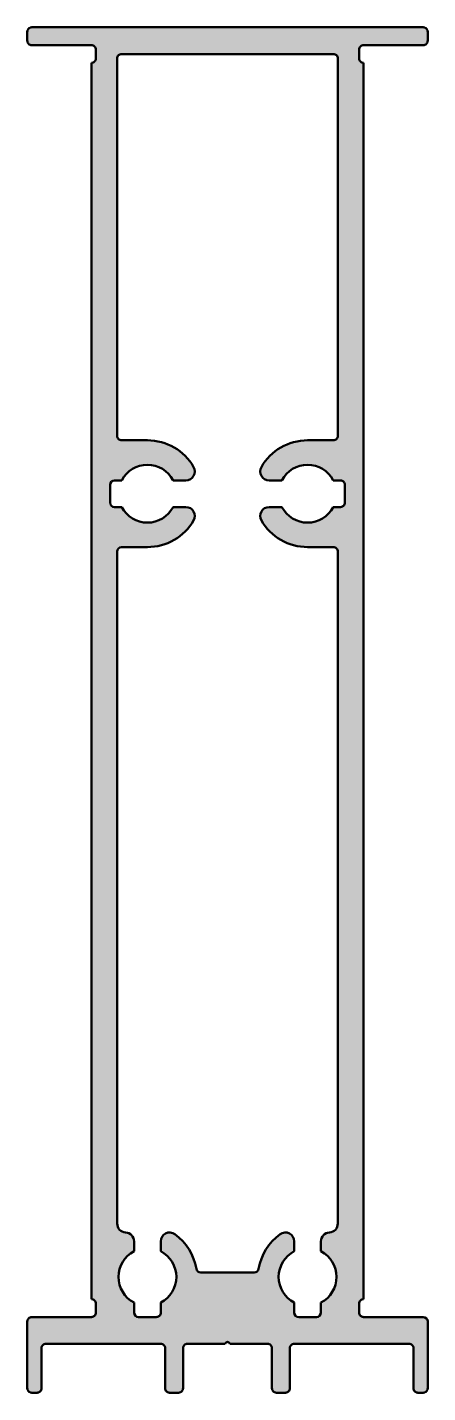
# Model space of a CAD drawing. Extents: x 0 to 45, y 0 to 153.
import ezdxf

# ---------------------------------------------------------------- set-up
doc = ezdxf.new("R2010")
doc.units = 0
doc.layers.add('0S-Alu contour', color=7, linetype='Continuous', lineweight=50)
doc.layers.add('0S-Alu hatch', color=252, linetype='Continuous', lineweight=25)

# ---------------------------------------------------------------- blocks, each defined once
blk = doc.blocks.new('322760__9153BC17_93C9_4B05_8D4E_DCC8A112B140_')
at = {"layer": '0S-Alu hatch'}
h = blk.add_hatch(color=256, dxfattribs=at)
edge = h.paths.add_edge_path()
edge.add_arc((0.499743717747325, 152.9002539934343), 0.4997552218142083, 89.97192987040273, 180.0280701296022)
edge.add_line((-1.14440917935e-05, 152.9000091552734), (-1.14440917969e-05, 151.9000091552734))
edge.add_arc((0.4997538991523682, 151.8997744985176), 0.4997653983338094, 179.973097692873, 270.0269023071254)
edge.add_line((0.4999885559081864, 151.4000091552734), (7.200000762939453, 151.4000091552734))
edge.add_ellipse((7.200253826158732, 150.9002622184927), major_axis=(-0.4997470008541423, 0), ratio=1, start_angle=179.9709864091, end_angle=270.02901359089617, ccw=False)
edge.add_line((7.700000762939455, 150.9000091552734), (7.700000762939453, 149.9000091552734))
edge.add_ellipse((7.200264932042545, 149.8997449861703), major_axis=(-0.499735900719108, 0), ratio=1, start_angle=89.9697124513807, end_angle=180.0302875486256, ccw=False)
edge.add_line((7.200000762939453, 149.4000091552734), (7.200000762939453, 10.50000381469726))
edge.add_ellipse((7.200259380651248, 10.00026243042143), major_axis=(-0.4997414511935646, 0), ratio=1, start_angle=179.9699121291298, end_angle=270.02965074043624, ccw=False)
edge.add_line((7.700000762939451, 10), (7.700000762939453, 9))
edge.add_ellipse((7.200259383528007, 8.999741379411445), major_axis=(-0.4997414463306633, 0), ratio=1, start_angle=89.97034892945231, end_angle=180.0296510705443, ccw=False)
edge.add_line((7.200000762939453, 8.5), (0.5, 8.5))
edge.add_arc((0.4997538726329473, 8.000246127367053), 0.4997539332414594, 89.9717819931233, 180.0282180068857)
edge.add_line((-1e-16, 7.999999999999993), (0, 0.5))
edge.add_arc((0.4997538726329475, 0.4997538726329475), 0.4997539332414595, 179.9717819931142, 270.0282180068775)
edge.add_line((0.500000000000007, -1e-16), (1.099998474121093, 0))
edge.add_arc((1.100245229137724, 0.499757057812596), 0.4997571187302295, 269.97171021468, 360.027852654887)
edge.add_line((1.600002288818359, 0.5000000000000006), (1.600002288818359, 5))
edge.add_ellipse((2.099743433240724, 5.000258855577634), major_axis=(-0.4997412114632789, 0), ratio=1, start_angle=-90.02967802619611, end_angle=0.029678026196506835, ccw=False)
edge.add_line((2.100002288818358, 5.499999999999999), (15.00000381469726, 5.5))
edge.add_ellipse((15.00025378765406, 5.000265223884457), major_axis=(-0.4997348386351813, 0), ratio=1, start_angle=179.9695914538225, end_angle=270.02865999107394, ccw=False)
edge.add_line((15.49998855590821, 4.999999999999995), (15.4999885559082, 0.5000000000000027))
edge.add_arc((15.99974879571116, 0.4997602398029581), 0.4997602973154854, 179.9725123264401, 270.0274876735648)
edge.add_line((15.99998855590821, -1e-16), (16.99998855590821, 0))
edge.add_arc((17.00024104720396, 0.4997475087042462), 0.4997475724883064, 269.9710520130114, 360.0289479869838)
edge.add_line((17.49998855590821, 0.4999999999999999), (17.49998855590821, 5))
edge.add_ellipse((17.99973606461242, 5.000252491295774), major_axis=(-0.4997475724882778, 0), ratio=1, start_angle=-90.0289479869914, end_angle=0.028947986983780538, ccw=False)
edge.add_line((17.9999885559082, 5.499999999999992), (22.25279152008711, 5.5))
edge.add_ellipse((22.50225448608403, 5.447618391059813), major_axis=(-0.2549031274016483, 0), ratio=1, start_angle=191.8585441902844, end_angle=348.1414558097193, ccw=False)
edge.add_line((22.75171745208094, 5.500000000000015), (26.99999618530273, 5.5))
edge.add_ellipse((27.0002486765985, 5.000252491295765), major_axis=(-0.4997475724882947, 0), ratio=1, start_angle=179.9710520130163, end_angle=270.0289479869902, ccw=False)
edge.add_line((27.49999618530273, 5.000000000000003), (27.49999618530273, 0.4999999999999992))
edge.add_arc((27.9997564251057, 0.4997602398029665), 0.4997602973154942, 179.9725123264401, 270.0274876735634)
edge.add_line((27.99999618530274, -6e-16), (28.99999618530273, 0))
edge.add_arc((29.00023594549978, 0.4997602398029484), 0.4997602973154756, 269.9725123264358, 360.0274876735598)
edge.add_line((29.49999618530273, 0.4999999999999936), (29.49999618530273, 4.999999999999993))
edge.add_ellipse((29.99974369400698, 5.000252491295753), major_axis=(-0.4997475724883098, 0), ratio=1, start_angle=-90.02894798698861, end_angle=0.028947986983780538, ccw=False)
edge.add_line((29.99999618530273, 5.5), (42.89998245239257, 5.499999999999999))
edge.add_ellipse((42.90023494368832, 5.000252491295747), major_axis=(-0.4997475724883115, 0), ratio=1, start_angle=179.9710520130163, end_angle=270.02894798698776, ccw=False)
edge.add_line((43.39998245239257, 5), (43.39998245239257, 0.4999999999999992))
edge.add_arc((43.89974269219552, 0.4997602398029598), 0.49976029731548, 179.9725123264401, 270.0274876735659)
edge.add_line((43.89998245239259, 6.9e-15), (44.49999618530274, 0))
edge.add_arc((44.50023594549977, 0.4997602398029607), 0.4997602973154879, 269.9725123264382, 360.0274876735598)
edge.add_line((44.99999618530273, 0.5000000000000075), (44.99999618530273, 8))
edge.add_arc((44.49999618530274, 8), 0.5, 0, 90)
edge.add_line((44.49999618530274, 8.5), (37.79998397827149, 8.5))
edge.add_ellipse((37.79972535768292, 8.999741379411425), major_axis=(-0.4997414463306446, 0), ratio=1, start_angle=-0.029651070544275626, end_angle=90.02965107055007, ccw=False)
edge.add_line((37.29998397827149, 9.000000000000007), (37.29998397827149, 10))
edge.add_ellipse((37.79972536055967, 10.00026243042146), major_axis=(-0.4997414511935327, 0), ratio=1, start_angle=-90.0296507404401, end_angle=0.030087870870318056, ccw=False)
edge.add_line((37.79998397827149, 10.50000381469726), (37.79996871948242, 149.4000091552734))
edge.add_ellipse((37.7997045503793, 149.8997449861703), major_axis=(-0.499735900719067, 0), ratio=1, start_angle=-0.03028754862560845, end_angle=90.03028754862157, ccw=False)
edge.add_line((37.29996871948243, 149.9000091552734), (37.29996871948241, 150.9000091552734))
edge.add_ellipse((37.79971565626313, 150.9002622184927), major_axis=(-0.4997470008541351, 0), ratio=1, start_angle=-90.02901359089492, end_angle=0.029013590887586815, ccw=False)
edge.add_line((37.7999687194824, 151.4000091552734), (44.49998092651369, 151.4000091552734))
edge.add_arc((44.50022068693057, 151.8997693948565), 0.4997602970957436, 269.9725123012203, 360.0274876987789)
edge.add_line((44.99998092651368, 151.9000091552734), (44.99998092651367, 152.9000091552734))
edge.add_arc((44.50023081695465, 152.9002590457144), 0.4997501720354699, 359.9713503486187, 450.0286496513795)
edge.add_line((44.49998092651367, 153.4000091552734), (0.4999885559082032, 153.4000091552734))
edge = h.paths.add_edge_path()
edge.add_ellipse((10.59972623696876, 149.900285207123), major_axis=(-0.4997240243971178, 0), ratio=1, start_angle=-90.03165068305941, end_angle=0.031650683058217055, ccw=False)
edge.add_line((10.60000228881836, 150.4000091552734), (34.39997482299804, 150.4000091552734))
edge.add_ellipse((34.400224713439, 149.9002590457144), major_axis=(-0.4997501720354982, 0), ratio=1, start_angle=179.9713503486188, end_angle=270.028649651377, ccw=False)
edge.add_line((34.89997482299806, 149.9000091552734), (34.89997482299805, 107.4999999999999))
edge.add_ellipse((34.39997482299805, 107.4999999999999), major_axis=(-0.4999999999999929, 0), ratio=1, start_angle=89.9999999999983, end_angle=180, ccw=False)
edge.add_line((34.39997482299804, 107), (31.49998855590777, 107))
edge.add_arc((31.49998855590776, 101), 6.000000000000028, 89.99999999999987, 149.9999999999997)
edge.add_arc((27.16986153698556, 103.5), 1.000000000000012, 149.9999999999994, 270.0000000000002)
edge.add_line((27.16986153698557, 102.5), (28.61684790724007, 102.5))
edge.add_ellipse((31.49998855590776, 101), major_axis=(-3.249999999999999, 0), ratio=1, start_angle=207.4864262503813, end_angle=332.51357374961873, ccw=False)
edge.add_line((34.38312920457546, 102.5), (35.19997787475585, 102.5))
edge.add_ellipse((35.19997787475585, 102), major_axis=(-0.5, 0), ratio=1, start_angle=180, end_angle=270.0000000000008, ccw=False)
edge.add_line((35.69997787475585, 102), (35.69997787475586, 100))
edge.add_ellipse((35.19997787475586, 100), major_axis=(-0.5, 0), ratio=1, start_angle=89.9999999999992, end_angle=180, ccw=False)
edge.add_line((35.19997787475585, 99.50000000000001), (34.38312920457546, 99.50000000000001))
edge.add_ellipse((31.49998855590776, 101), major_axis=(-3.249999999999999, 0), ratio=1, start_angle=27.486426250381214, end_angle=152.5135737496188, ccw=False)
edge.add_line((28.61684790724006, 99.50000000000001), (27.16986153698557, 99.50000000000001))
edge.add_arc((27.16986153698557, 98.50000000000001), 1.000000000000014, 90.00000000000018, 210)
edge.add_arc((31.49998855590777, 101), 5.999999999999999, 209.9999999999999, 269.9999999999998)
edge.add_line((31.49998855590776, 94.99999999999999), (34.39997482299804, 95))
edge.add_ellipse((34.39997482299805, 94.49999999999999), major_axis=(-0.5000000000000142, 0), ratio=1, start_angle=180, end_angle=270.00000000000165, ccw=False)
edge.add_line((34.89997482299806, 94.50000000000001), (34.89997482299806, 18.9974981299765))
edge.add_ellipse((33.89997482299806, 18.9974981299765), major_axis=(-1, 0), ratio=1, start_angle=92.86615905443182, end_angle=180, ccw=False)
edge.add_arc((33.99998092651368, 16.99999999999999), 1.000000000000009, 92.86615905443168, 180)
edge.add_line((32.99998092651367, 16.99999999999999), (32.99998092651368, 15.88313866400727))
edge.add_ellipse((31.49997711181641, 13), major_axis=(-3.249999999999998, 0), ratio=1, start_angle=117.486502058729, end_angle=242.5134979412711, ccw=False)
edge.add_line((32.99998092651368, 10.11686133599272), (32.99998092651368, 8.999999999999998))
edge.add_ellipse((32.49998092651368, 9), major_axis=(-0.5, 0), ratio=1, start_angle=90, end_angle=180, ccw=False)
edge.add_line((32.49998092651368, 8.5), (30.49998855590821, 8.5))
edge.add_ellipse((30.49998855590821, 8.999999999999996), major_axis=(-0.4999999999999965, 0), ratio=1, start_angle=0, end_angle=90, ccw=False)
edge.add_line((29.99998855590821, 8.999999999999995), (29.99998855590821, 10.11685339738951))
edge.add_ellipse((31.49997711181641, 13), major_axis=(-3.249999999999999, 0), ratio=1, start_angle=-62.51380117434849, end_angle=62.51380117434849, ccw=False)
edge.add_line((29.99998855590821, 15.88314660261049), (29.99998855590821, 17))
edge.add_arc((28.99998855590821, 17), 1.000000000000003, 0, 125.7186373481995)
edge.add_arc((31.91901524350011, 12.9405316607804), 6.000000000000011, 125.7186373481995, 170.6191787214493)
edge.add_ellipse((25.50594119472484, 14.00000381469725), major_axis=(-0.4999999999999912, 0), ratio=1, start_angle=90, end_angle=170.6191787214492, ccw=False)
edge.add_line((25.50594119472484, 13.50000381469726), (19.49403591709157, 13.50000381469726))
edge.add_ellipse((19.49403591709158, 14.00000381469727), major_axis=(-0.5000000000000142, 0), ratio=1, start_angle=9.3808212785504, end_angle=89.9999999999996, ccw=False)
edge.add_arc((13.08096186831631, 12.94053166078042), 5.999999999999982, 9.380821278550679, 54.28136265180047)
edge.add_arc((15.9999885559082, 17), 1.000000000000001, 54.28136265180071, 180)
edge.add_line((14.99998855590821, 17), (14.99998855590821, 15.88314660261049))
edge.add_ellipse((13.5, 13), major_axis=(-3.25, 0), ratio=1, start_angle=117.48619882565151, end_angle=242.5138011743486, ccw=False)
edge.add_line((14.99998855590821, 10.11685339738951), (14.9999885559082, 8.999999999999991))
edge.add_ellipse((14.4999885559082, 8.999999999999996), major_axis=(-0.4999999999999965, 0), ratio=1, start_angle=89.99999999999977, end_angle=180, ccw=False)
edge.add_line((14.4999885559082, 8.5), (12.49999618530273, 8.5))
edge.add_ellipse((12.49999618530273, 9), major_axis=(-0.5, 0), ratio=1, start_angle=0, end_angle=90, ccw=False)
edge.add_line((11.99999618530273, 8.999999999999998), (11.99999618530273, 10.11686133599272))
edge.add_ellipse((13.5, 13), major_axis=(-3.25, 0), ratio=1, start_angle=-62.513497941271, end_angle=62.51349794127111, ccw=False)
edge.add_line((11.99999618530273, 15.88313866400727), (11.99999618530273, 17))
edge.add_arc((10.99999618530273, 17), 1.000000000000001, 0, 87.13384094556808)
edge.add_ellipse((11.10000228881836, 18.9974981299765), major_axis=(-0.9999999999999984, 0), ratio=1, start_angle=0, end_angle=87.13384094556818, ccw=False)
edge.add_line((10.10000228881835, 18.9974981299765), (10.10000228881835, 94.50000000000001))
edge.add_ellipse((10.60000228881835, 94.50000000000001), major_axis=(-0.5, 0), ratio=1, start_angle=270, end_angle=360, ccw=False)
edge.add_line((10.60000228881835, 95), (13.49998855590864, 95))
edge.add_arc((13.49998855590864, 101), 6, 270, 330)
edge.add_arc((17.83011557483083, 98.50000000000001), 1.000000000000001, 330.0000000000001, 449.9999999999993)
edge.add_line((17.83011557483083, 99.50000000000001), (16.38312920457634, 99.50000000000001))
edge.add_ellipse((13.49998855590864, 101), major_axis=(-3.249999999999999, 0), ratio=1, start_angle=27.486426250381328, end_angle=152.5135737496188, ccw=False)
edge.add_line((10.61684790724094, 99.50000000000001), (9.79999923706055, 99.50000000000001))
edge.add_ellipse((9.79999923706055, 100), major_axis=(-0.5, 0), ratio=1, start_angle=0, end_angle=90, ccw=False)
edge.add_line((9.29999923706055, 100), (9.29999923706055, 102))
edge.add_ellipse((9.799999237060543, 102), major_axis=(-0.4999999999999929, 0), ratio=1, start_angle=270.0000000000008, end_angle=360, ccw=False)
edge.add_line((9.799999237060536, 102.5), (10.61684790724094, 102.5))
edge.add_ellipse((13.49998855590864, 101), major_axis=(-3.249999999999999, 0), ratio=1, start_angle=207.4864262503813, end_angle=332.51357374961873, ccw=False)
edge.add_line((16.38312920457634, 102.5), (17.83011557483082, 102.5))
edge.add_arc((17.83011557483082, 103.5), 1, 270, 390.0000000000004)
edge.add_arc((13.49998855590869, 101), 5.999999999999944, 30.00000000000016, 89.99999999999999)
edge.add_line((13.49998855590869, 107), (10.60000228881837, 107))
edge.add_ellipse((10.60000228881836, 107.5), major_axis=(-0.5, 0), ratio=1, start_angle=0, end_angle=90.00000000000142, ccw=False)
edge.add_line((10.10000228881835, 107.4999999999999), (10.10000228881835, 149.9000091552734))
at = {"layer": '0S-Alu contour', "color": 7}
for points in [[(-1.14440917935e-05, 152.9000091552734), (-1.14440917969e-05, 151.9000091552734)], [(44.49998092651367, 153.4000091552734), (0.4999885559082031, 153.4000091552734)], [(44.99998092651368, 151.9000091552734), (44.99998092651367, 152.9000091552734)], [(0.4999885559081864, 151.4000091552734), (7.200000762939453, 151.4000091552734)], [(7.700000762939455, 150.9000091552734), (7.700000762939453, 149.9000091552734)], [(10.60000228881836, 150.4000091552734), (34.39997482299804, 150.4000091552734)], [(37.29996871948243, 149.9000091552734), (37.29996871948241, 150.9000091552734)], [(37.7999687194824, 151.4000091552734), (44.49998092651369, 151.4000091552734)], [(7.200000762939453, 149.4000091552734), (7.200000762939453, 10.50000381469726)], [(10.10000228881835, 107.4999999999999), (10.10000228881835, 149.9000091552734)], [(34.89997482299806, 149.9000091552734), (34.89997482299805, 107.4999999999999)], [(37.79998397827149, 10.50000381469726), (37.79996871948242, 149.4000091552734)], [(13.49998855590869, 107), (10.60000228881837, 107)], [(34.39997482299804, 107), (31.49998855590777, 107)], [(9.29999923706055, 100), (9.29999923706055, 102)], [(9.799999237060536, 102.5), (10.61684790724094, 102.5)], [(16.38312920457634, 102.5), (17.83011557483082, 102.5)], [(27.16986153698557, 102.5), (28.61684790724007, 102.5)], [(34.38312920457546, 102.5), (35.19997787475585, 102.5)], [(35.69997787475585, 102), (35.69997787475586, 100)], [(10.61684790724094, 99.50000000000001), (9.79999923706055, 99.50000000000001)], [(17.83011557483083, 99.50000000000001), (16.38312920457634, 99.50000000000001)], [(28.61684790724006, 99.50000000000001), (27.16986153698557, 99.50000000000001)], [(35.19997787475585, 99.50000000000001), (34.38312920457546, 99.50000000000001)], [(10.10000228881835, 18.9974981299765), (10.10000228881835, 94.50000000000001)], [(10.60000228881835, 95), (13.49998855590864, 95)], [(31.49998855590776, 94.99999999999999), (34.39997482299804, 95)], [(34.89997482299806, 94.50000000000001), (34.89997482299806, 18.9974981299765)], [(11.99999618530273, 15.88313866400727), (11.99999618530273, 17)], [(14.99998855590821, 17), (14.99998855590821, 15.88314660261049)], [(29.99998855590821, 15.88314660261049), (29.99998855590821, 17)], [(32.99998092651367, 16.99999999999999), (32.99998092651368, 15.88313866400727)], [(25.50594119472484, 13.50000381469726), (19.49403591709157, 13.50000381469726)], [(7.700000762939451, 10), (7.700000762939453, 9)], [(11.99999618530273, 8.999999999999998), (11.99999618530273, 10.11686133599272)], [(14.99998855590821, 10.11685339738951), (14.9999885559082, 8.999999999999991)], [(29.99998855590821, 8.999999999999995), (29.99998855590821, 10.11685339738951)], [(32.99998092651368, 10.11686133599272), (32.99998092651368, 8.999999999999998)], [(37.29998397827149, 9.000000000000007), (37.29998397827149, 10)], [(-1e-16, 7.999999999999993), (0, 0.5)], [(7.200000762939453, 8.5), (0.5, 8.5)], [(14.4999885559082, 8.5), (12.49999618530273, 8.5)], [(32.49998092651368, 8.5), (30.49998855590821, 8.5)], [(44.49999618530274, 8.5), (37.79998397827149, 8.5)], [(44.99999618530273, 0.5000000000000075), (44.99999618530273, 8)], [(1.600002288818359, 0.5000000000000006), (1.600002288818359, 5)], [(2.100002288818358, 5.499999999999999), (15.00000381469726, 5.5)], [(15.49998855590821, 4.999999999999995), (15.4999885559082, 0.5000000000000027)], [(17.49998855590821, 0.4999999999999999), (17.49998855590821, 5)], [(17.9999885559082, 5.499999999999992), (22.25279152008711, 5.5)], [(22.75171745208094, 5.500000000000015), (26.99999618530273, 5.5)], [(27.49999618530273, 5.000000000000003), (27.49999618530273, 0.4999999999999992)], [(29.49999618530273, 0.4999999999999936), (29.49999618530273, 4.999999999999993)], [(29.99999618530273, 5.5), (42.89998245239257, 5.499999999999999)], [(43.39998245239257, 5), (43.39998245239257, 0.4999999999999992)], [(0.500000000000007, -1e-16), (1.099998474121093, 0)], [(15.99998855590821, -1e-16), (16.99998855590821, 0)], [(27.99999618530274, -6e-16), (28.99999618530273, 0)], [(43.89998245239259, 6.9e-15), (44.49999618530274, 0)]]:
    blk.add_lwpolyline(points, dxfattribs=at)
for centre, radius, start, end in [((0.499743717747325, 152.9002539934343), 0.4997552218142083, 89.97192987040273, 180.0280701296022), ((0.4997538991523682, 151.8997744985176), 0.4997653983338094, 179.973097692873, 270.0269023071254), ((44.50023081695465, 152.9002590457144), 0.4997501720354699, 359.9713503486187, 90.02864965137948), ((44.50022068693057, 151.8997693948565), 0.4997602970957436, 269.9725123012203, 0.0274876987788728), ((13.49998855590869, 101), 5.999999999999944, 30.00000000000016, 89.99999999999999), ((31.49998855590776, 101), 6.000000000000028, 89.99999999999987, 149.9999999999997), ((17.83011557483082, 103.5), 1, 270, 30.00000000000044), ((27.16986153698556, 103.5), 1.000000000000012, 149.9999999999994, 270.0000000000002), ((17.83011557483083, 98.50000000000001), 1.000000000000001, 330.0000000000001, 89.99999999999939), ((27.16986153698557, 98.50000000000001), 1.000000000000014, 90.00000000000018, 210), ((13.49998855590864, 101), 6, 270, 330), ((31.49998855590777, 101), 5.999999999999999, 209.9999999999999, 269.9999999999998), ((10.99999618530273, 17), 1.000000000000001, 0, 87.13384094556808), ((15.9999885559082, 17), 1.000000000000001, 54.28136265180071, 180), ((13.08096186831631, 12.94053166078042), 5.999999999999982, 9.380821278550679, 54.28136265180047), ((31.91901524350011, 12.9405316607804), 6.000000000000011, 125.7186373481995, 170.6191787214493), ((28.99998855590821, 17), 1.000000000000003, 0, 125.7186373481995), ((33.99998092651368, 16.99999999999999), 1.000000000000009, 92.86615905443168, 180), ((0.4997538726329473, 8.000246127367053), 0.4997539332414594, 89.9717819931233, 180.0282180068857), ((44.49999618530274, 8), 0.5, 0, 90), ((0.4997538726329475, 0.4997538726329475), 0.4997539332414595, 179.9717819931142, 270.0282180068775), ((1.100245229137724, 0.499757057812596), 0.4997571187302295, 269.97171021468, 0.0278526548870023), ((15.99974879571116, 0.4997602398029581), 0.4997602973154854, 179.9725123264401, 270.0274876735648), ((17.00024104720396, 0.4997475087042462), 0.4997475724883064, 269.9710520130114, 0.0289479869838237), ((27.9997564251057, 0.4997602398029665), 0.4997602973154942, 179.9725123264401, 270.0274876735634), ((29.00023594549978, 0.4997602398029484), 0.4997602973154756, 269.9725123264358, 0.0274876735598741), ((43.89974269219552, 0.4997602398029598), 0.49976029731548, 179.9725123264401, 270.0274876735659), ((44.50023594549977, 0.4997602398029607), 0.4997602973154879, 269.9725123264382, 0.0274876735598741)]:
    blk.add_arc(centre, radius, start, end, dxfattribs=at)
at = {"layer": '0S-Alu contour', "color": 7, "extrusion": (0, 0, -1)}
for centre, radius, start, end in [((-7.200253826158732, 150.9002622184927), 0.4997470008541423, 89.97098640910383, 180.0290135909001), ((-10.59972623696876, 149.900285207123), 0.4997240243971178, 359.9683493169418, 90.0316506830594), ((-34.400224713439, 149.9002590457144), 0.4997501720354983, 89.97135034862298, 180.0286496513813), ((-37.79971565626313, 150.9002622184927), 0.4997470008541351, 359.9709864091124, 90.02901359089498), ((-7.200264932042545, 149.8997449861703), 0.499735900719108, 179.9697124513744, 270.0302875486193), ((-37.7997045503793, 149.8997449861703), 0.4997359007190671, 269.9697124513784, 0.0302875486256395), ((-10.60000228881836, 107.5), 0.5, 269.9999999999986, 0), ((-34.39997482299805, 107.4999999999999), 0.4999999999999929, 180, 270.0000000000017), ((-13.49998855590864, 101), 3.249999999999999, 27.48642625038129, 152.5135737496187), ((-31.49998855590776, 101), 3.249999999999999, 27.48642625038129, 152.5135737496187), ((-9.799999237060543, 102), 0.4999999999999929, 0, 89.9999999999992), ((-35.19997787475585, 102), 0.5, 89.9999999999992, 180), ((-9.79999923706055, 100), 0.5, 270, 0), ((-35.19997787475586, 100), 0.5, 180, 270.0000000000008), ((-13.49998855590864, 101), 3.249999999999999, 207.4864262503813, 332.5135737496187), ((-31.49998855590776, 101), 3.249999999999999, 207.4864262503813, 332.5135737496188), ((-10.60000228881835, 94.50000000000001), 0.5, 0, 90), ((-34.39997482299805, 94.49999999999999), 0.5000000000000142, 89.99999999999837, 180), ((-11.10000228881836, 18.9974981299765), 0.9999999999999984, 272.8661590544318, 0), ((-33.89997482299806, 18.9974981299765), 1, 180, 267.1338409455682), ((-13.5, 13), 3.25, 297.4865020587289, 62.51349794127104), ((-13.5, 13), 3.25, 117.4861988256514, 242.5138011743485), ((-31.49997711181641, 13), 3.249999999999999, 297.4861988256515, 62.51380117434855), ((-31.49997711181641, 13), 3.249999999999998, 117.4865020587289, 242.513497941271), ((-19.49403591709158, 14.00000381469727), 0.5000000000000142, 270.0000000000004, 350.6191787214496), ((-25.50594119472484, 14.00000381469725), 0.4999999999999912, 189.3808212785508, 270), ((-7.200259380651248, 10.00026243042143), 0.4997414511935646, 89.97034925956375, 180.0300878708703), ((-37.79972536055967, 10.00026243042146), 0.4997414511935327, 359.9699121291297, 90.02965074044013), ((-7.200259383528007, 8.999741379411445), 0.4997414463306633, 179.9703489294557, 270.0296510705477), ((-12.49999618530273, 9), 0.5, 270, 0), ((-14.4999885559082, 8.999999999999996), 0.4999999999999965, 180, 270.0000000000002), ((-30.49998855590821, 8.999999999999996), 0.4999999999999965, 270, 0), ((-32.49998092651368, 9), 0.5, 180, 270), ((-37.79972535768292, 8.999741379411425), 0.4997414463306447, 269.9703489294499, 0.0296510705443278), ((-2.099743433240724, 5.000258855577634), 0.4997412114632789, 359.9703219738035, 90.0296780261961), ((-15.00025378765406, 5.000265223884457), 0.4997348386351813, 89.97134000892609, 180.0304085461775), ((-17.99973606461242, 5.000252491295774), 0.4997475724882778, 359.9710520130162, 90.02894798699145), ((-22.50225448608403, 5.447618391059813), 0.2549031274016483, 11.85854419028071, 168.1414558097156), ((-27.0002486765985, 5.000252491295765), 0.4997475724882947, 89.9710520130098, 180.0289479869838), ((-29.99974369400698, 5.000252491295753), 0.4997475724883098, 359.9710520130162, 90.02894798698858), ((-42.90023494368832, 5.000252491295747), 0.4997475724883115, 89.97105201301224, 180.0289479869838)]:
    blk.add_arc(centre, radius, start, end, dxfattribs=at)
blk = doc.blocks.new('322760__7203F669_F05B_467F_A9EA_9068FC9D5083_')
at = {"layer": '0S-Alu contour', "color": 7}
blk.add_blockref('322760__9153BC17_93C9_4B05_8D4E_DCC8A112B140_', (0, 0), dxfattribs=at)

msp = doc.modelspace()

# ---------------------------------------------------------------- block references
at = {"layer": '0S-Alu contour', "color": 7}
msp.add_blockref('322760__7203F669_F05B_467F_A9EA_9068FC9D5083_', (0, 0), dxfattribs=at)

doc.saveas('drawing.dxf')
